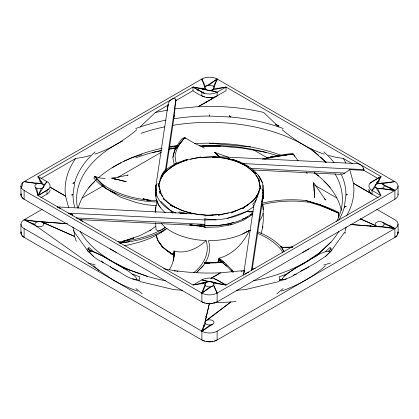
<?xml version="1.0" encoding="UTF-8"?>
<svg xmlns="http://www.w3.org/2000/svg" width="419" height="419" viewBox="0 0 419 419"><rect width="100%" height="100%" fill="white"/><g stroke="black" fill="none" stroke-linecap="round" stroke-linejoin="round"><path stroke-width="0.63" d="M263.284 213.334L263.284 220.745L262.414 228.585L261.032 233.566M155.7 222.882L155.962 229.224L157.434 230.722L159.676 230.754L161.294 230.041M155.748 212.443L155.768 207.227M171.512 167.019L176.54 163.51L166.83 170.685L161.336 176.242C177.043 157.539 203.891 154.93 226.606 158.314C243.387 161.907 267.144 175.425 257.659 195.998C246.712 208.955 229.528 214.298 213.062 214.999C198.302 215.811 183.485 212.967 171.02 204.723C158.848 198.25 155.507 180.746 164.803 170.695L165.296 171.193M204.896 218.404L204.865 225.825L217.032 225.637L229.497 223.72A53.873 31.106 0 0 0 245.843 217.796L252.788 213.261M169.423 269.674C172.979 264.148 174.346 257.486 174 250.976C185.706 254.364 197.71 248.519 206.106 240.543A53.873 31.106 0 0 1 166.731 228.413A76.179 43.979 0 0 1 129.403 241.716L119.515 243.14M338.641 215.942L338.788 212.354A87.765 34.887 10.6 0 0 319.854 204.692L305.875 200.539A76.179 43.979 0 0 0 262.247 203.173M338.646 216.131L338.788 212.354M165.201 212.538A53.873 31.106 0 0 1 159.477 206.384C154.878 200.34 155.486 192.494 155.999 185.397A3.593 2.923 8.5 0 1 156.874 184.276M338.515 217.262L338.73 213.355L319.854 204.692L305.875 200.539M262.126 201.319C263.441 198.087 263.64 194.51 262.933 191.111M173.916 258.204L174.005 252.73L173.513 260.943L173.676 259.848M173.634 117.917C175.477 112.365 174.252 106.201 175.97 100.56C175.388 95.396 167.878 101.068 168.077 104.383L155.826 186.298L156.036 192.803A53.873 31.106 0 0 0 170.177 210.233L172.722 213.082M155.638 195.464L155.894 191.734L156.067 196.7M262.912 192.363L263.362 194.212L263.053 198.266L262.608 199.47M262.739 227.863L262.849 226.559M205.032 216.22L205.08 215.743L213.062 214.999M263.362 194.212L262.64 199.371M397.919 193.866A10.774 6.222 0 0 1 394.892 199.234L217.121 301.874C212.459 304.314 206.541 304.314 201.879 301.874L24.108 199.234C22.228 198.197 20.473 196.144 21.081 193.866M398.05 224.165C397.615 228.455 399.941 234.939 394.892 237.358L217.121 339.998C212.459 342.438 206.541 342.438 201.879 339.998L24.108 237.358C22.228 236.321 20.473 234.268 21.081 231.99M167.443 109.369L168.27 104.263M156.114 188.76L155.826 190.692L156.14 189.676M165.39 170.549L175.97 99.827L175.776 99.031M166.16 169.81L174.33 115.199M243.512 274.901L253.757 206.237L257.659 195.998L255.805 197.354L252.17 201.398L242.46 208.767L247.488 205.059M243.596 275.047L244.345 270.8M251.405 270.334L263.174 191.651L262.964 185.14A53.873 31.106 0 0 0 259.764 177.782M251.468 270.648L251.646 269.433L251.903 269.962M252.259 269.019L263.174 196.045L262.964 185.14M174.472 164.604A76.179 43.979 0 0 1 172.921 157.245L173.618 153.584L174.933 149.829A87.765 40.276 -14.9 0 1 182.464 138.328L184.868 137.631L194.128 143.109L204.304 148.059M207.463 320.09A4.489 2.593 0 0 1 213.837 321.729A4.489 2.593 0 0 1 209.736 324.992A4.489 2.593 0 0 1 205.064 321.996L209.364 303.586L205.064 321.996L201.879 331.199L201.879 339.998L204.608 341.139M342.302 174.314L344.36 173.429L349.635 169.637L363.907 170.35C363.996 166.992 360.775 164.148 357.637 163.625L213.968 156.497L213.826 157.115C226.098 157.586 237.898 161.383 248.692 167.108L242.444 164.107M345.099 231.33L346.115 226.883M172.921 157.245L174.933 149.829L184.386 137.767M262.378 200.497L262.079 201.623L263.106 197.936M21.479 187.963L23.008 182.385L24.108 181.642L201.879 79.002A10.774 6.222 0 0 1 217.121 79.002L394.892 181.642A10.774 6.222 0 0 1 394.892 190.441L394.892 199.234M21.479 196.757L20.95 194.835L21.212 193.877M21.479 234.881L20.95 232.959L21.212 232M397.521 234.881L398.05 232.959L397.919 231.99M250.614 230.769A73.891 42.659 0 0 0 249.42 230.387C243.46 243.14 233.037 254.537 219.053 258.193L217.927 262.273L209.5 262.655L204.964 262.451M262.1 201.272L263.174 197.511M159.403 183.543L160.697 179.049L163.195 174.728L160.168 179.83M159.89 193.588L160.372 191.902M174.634 108.898L198.433 106.594L226.009 90.734L226.009 87.068L211.537 90.111A4.489 2.593 0 0 0 213.501 88.98L217.121 79.002L205.499 86.623A4.489 2.593 0 0 0 205.064 88.205L205.499 88.98A4.489 2.593 0 0 0 210.888 90.268L217.121 92.201L226.009 87.068L380.929 176.509L380.929 177.729M204.608 303.016L201.879 301.874L201.879 293.075L205.499 283.103A4.489 2.593 0 0 1 207.463 281.971L192.991 285.009L38.071 195.568L35.076 186.843A4.489 2.593 0 0 0 40.732 188.503A4.489 2.593 0 0 0 43.613 185.24L46.965 181.642L38.071 176.509L38.071 177.729M178.923 212.779L179.248 211.899L186.371 213.376L192.389 213.926L189.907 212.773L182.904 210.678L170.308 205.169L176.556 207.971M36.704 188.136L38.071 195.568L46.965 181.642A10.774 6.222 0 0 1 48.944 188.864L46.965 190.441L38.071 195.568L41.381 188.351M213.501 283.103L226.009 285.009L380.929 195.568L372.035 190.441L375.387 186.843A4.489 2.593 0 0 1 377.619 183.732L380.929 176.509L372.035 181.642L370.056 183.213A10.774 6.222 0 0 0 372.035 190.441L372.035 194.102L378.148 197.632M219.053 258.193L219.053 259.89L217.927 262.273L221.724 261.749M213.501 86.623L217.121 79.002L208.798 85.24M23.008 182.385A10.774 6.222 0 0 0 24.108 190.441L201.879 293.075L205.499 285.454M42.225 209.306L24.108 219.766A10.774 6.222 0 0 0 24.108 228.559L201.879 331.199L205.499 323.578M165.437 170.444L166.196 169.433L175.503 163.557L187.125 159.272M258.832 192.263L255.805 197.354L258.303 193.033L259.597 188.54L261.22 188.938M372.035 190.441L380.929 176.509L370.056 183.213M105.253 178.489L99.544 177.955L94.904 176.341L93.788 178.017A87.765 56.361 -18 0 0 105.619 188.325L120.761 197.26L135.573 202.325L144.723 204.514L156.743 205.881M377.619 183.732L378.954 183.48A4.489 2.593 0 0 1 381.693 183.732L394.892 190.441L217.121 293.075A10.774 6.222 0 0 1 201.879 293.075L213.769 285.077A4.489 2.593 0 0 0 212.674 282.448A4.489 2.593 0 0 0 208.112 281.814L201.879 279.882L192.991 285.009L205.499 283.103M325.621 256.281L328.962 253.071L329.664 251.557L329.428 251.049C317.199 252.4 307.242 262.833 296.154 267.657C291.514 271.072 285.014 273.445 282.348 278.876L283.05 279.578L285.255 279.295L291.163 276.812L315.858 262.776L325.621 256.281L330.727 251.557L344.711 232.068M256.166 199.79L252.804 204.362L253.705 206.75L246.325 211.674L227.124 218.367M174.933 149.829L184.868 137.631L185.769 138.506M242.69 234.001L249.42 230.387L242.69 234.001A53.873 31.106 0 0 1 208.447 240.6A76.179 43.979 0 0 1 203.189 265.74L196.71 272.46M162.834 173.084L166.196 169.433M196.328 272.669L203.189 265.74M168.338 104.97L155.449 112.407L140.276 126.805M205.499 321.226L205.87 320.875M284.145 276.131L296.154 267.657L315.858 256.281L331.104 241.973A136.479 78.798 0 0 0 338.688 231.613M315.858 256.281L331.104 241.973M325.621 251.51L330.172 247.388A4.038 2.86 45 0 1 330.727 251.557M276.812 293.918L283.124 288.502M245.183 274.262L246.974 272.905L248.766 272.193M136.866 129.696C124.349 140.171 110.281 149.154 94.657 154.171M124.26 245.728C139.307 242.926 154.648 238.133 166.731 228.413M396.877 235.787L394.892 237.358L394.892 228.559A10.774 6.222 0 0 0 394.892 219.766L376.775 209.306M162.378 229.57L165.348 227.323A53.873 31.106 0 0 1 161.551 223.683M201.879 293.075L210.202 286.837M382.83 222.332L394.892 228.559L217.121 331.199A10.774 6.222 0 0 1 201.879 331.199L210.202 324.961M319.917 252.516L306.006 261.917A136.479 78.798 0 0 1 253.574 280.777M247.419 216.738L245.843 217.796L242.213 219.111M250.049 214.973L252.154 213.559M222.222 262.236L226.831 266.128L231.23 270.69L232.095 270.124L233.278 271.695M201.879 331.199L212.674 324.233M252.804 214.376L243.497 220.253L231.875 224.537L218.603 226.983L205.017 227.334M112.25 167.71L121.007 162.755M38.071 195.568L48.944 188.864M38.071 176.509L43.346 184.863A4.489 2.593 0 0 0 41.381 183.732L38.071 176.509L192.991 87.068L217.121 92.201L217.121 95.867L198.433 106.594A144.382 83.36 0 0 1 263.551 112.407L278.724 126.805M211.024 278.352L220.567 272.816L244.366 270.512M40.873 178.557L75.614 158.502L84.088 157.078L90.352 155.486M175.624 100.764L192.991 90.734C199.397 95.333 207.834 99.979 215.832 96.501M35.997 183.574L37.129 182.92M197.354 90.415L198.486 89.76M200.182 88.781L201.314 88.126M40.853 197.632L46.965 194.102A10.774 6.222 0 0 0 50.118 189.707M32.033 223.987L33.164 223.332M35.997 221.698L37.129 221.043M82.176 197.967L103.095 185.889M117.797 177.405L161.331 152.27M376.482 182.742L379.258 181.139M203.582 282.568L201.879 283.548L203.168 282.914A10.774 6.222 0 0 1 205.64 282.139M210.94 278.347L220.567 272.816A144.382 83.36 0 0 1 163.635 268.747M203.503 326.254L204.608 325.657L203.65 325.998M300.774 271.098L306.006 268.516A136.479 78.798 0 0 0 308.871 266.814M160.325 232.54L163.394 231.068M235.447 210.909L231.194 212.92L241.863 208.259M150.971 229.958L139.49 235.797L122.39 241.485L133.85 238.076L132.027 238.296M123.794 161.336L130.943 158.214L138.233 155.7M183.553 161.174L187.806 159.356L177.137 163.824M214.392 303.016L217.121 301.874L217.121 293.075L213.769 285.077M214.392 341.139L217.121 339.998L217.121 331.199M219.053 259.89L220.813 259.225L219.053 259.89L226.831 266.128M293.232 275.241L296.154 274.152L294.348 274.801M286.392 274.157L279.169 276.833A4.038 1.65 71.6 0 1 279.489 281.139L286.392 278.928M233.734 222.185C221.033 227.082 207.185 225.563 193.908 225.317L79.547 219.624M279.892 279.986L282.904 278.902M279.981 279.992L282.416 279.133M323.735 265.038L330.528 263.038M157.78 183.779L158.298 183.632L160.519 192.604L159.079 191.305L162.902 196.946M262.451 159.021L270.276 157.115A87.765 30.723 -2.9 0 1 291.498 153.611L293.379 154.103L298.108 160.927M262.949 159L270.276 157.115L293.007 154.003M122.406 241.527L126.114 240.579M138.836 155.491L141.968 154.695M278.75 281.605L245.345 289.597L236.222 290.288M228.386 212.946L218.451 215.251L220.865 214.319L205.08 215.743M201.879 330.041L205.053 329.365M190.614 159.136L200.549 157.025L198.135 157.759L213.92 156.622M155.449 112.407L167.6 110.187M251.4 269.228L255.239 268.521M152.422 152.506L155.449 151.997A144.382 83.36 0 0 1 161.095 150.761M180.097 213.481L186.371 213.376M381.693 183.732L394.892 181.642L378.954 183.48M111.669 178.106L126.187 181.699L111.669 178.106L119.31 176.918L128.073 174.974A129.298 74.65 0 0 0 127.256 175.362M227.967 224.951L229.256 224.752M213.501 88.98L226.009 87.068M201.749 330.596L203.624 330.308M270.276 157.115L293.379 154.103L294.562 156.387M119.703 242.952L129.403 241.716M212.831 97.381L209.5 97.69L206.169 97.381M212.831 303.393L209.5 303.696L206.169 303.393M212.831 341.516L209.5 341.82L206.169 341.516M212.244 157.334L214.119 157.177M230.073 224.542L231.194 224.453M71.728 194.94L73.021 194.835L74.697 182.511A136.479 78.798 0 0 1 95.04 151.919M71.728 194.929L73.021 194.835A136.479 78.798 0 0 0 74.697 207.164M68.218 213.145L204.865 219.959L216.141 219.839A53.873 31.106 0 0 0 246.325 211.674L253.092 211.192M357.166 163.651L357.637 163.625M222.164 261.995L209.5 262.655L209.5 262.985L204.435 262.603M199.151 145.838L209.5 145.367A136.479 78.798 0 0 1 277.734 155.92M213.381 302.785L230.848 301.989A136.479 78.798 0 0 0 235.96 301.465M292.467 247.184L283.312 247.556L280.871 247.294M171.696 146.859L169.737 146.912L176.907 146.818M174.304 146.791L176.912 146.729M282.794 247.278L281.505 247.299L283.312 247.556L280.62 246.76M284.737 247.247L292.499 247.116M201.02 146.467L220.567 146.184L242.449 148.137L266.578 152.506M190.006 224.935L195.793 225.296L204.865 224.359L76.242 217.948M91.096 250.881L90.017 250.866L89.336 251.557C94.448 259.942 105.426 262.928 112.994 268.516C120.682 271.638 127.795 279.243 136.421 279.379L136.421 278.111L134.892 276.168L127.795 270.716L103.189 256.308L95.773 252.474L91.096 250.881L103.189 256.308L122.798 267.631L147.54 276.409A136.479 78.798 0 0 0 165.426 280.777M280.683 246.801L281.992 246.828M291.158 247.001L292.467 247.027M173.545 118.823A136.479 78.798 0 0 1 209.5 116.042L230.848 117.011A136.479 78.798 0 0 1 283.239 128.533M227.213 158.633L229.172 158.733M242.245 163.546L363.907 169.616L363.713 168.595M250.756 168.37L344.9 173.063M253.149 169.999L340.678 174.367M57.377 206.928L183.931 213.25M69.465 213.941L71.408 214.041L72.387 214.832M246.325 211.674L253.039 212.077M375.654 225.338A4.489 2.593 0 0 1 378.493 221.661A4.489 2.593 0 0 1 384.139 224.029A4.489 2.593 0 0 1 378.954 226.721L350.499 224.495L378.954 226.721L394.892 228.559L384.092 223.756M43.346 222.987A4.489 2.593 0 0 1 41.984 226.26A4.489 2.593 0 0 1 36.17 225.998L24.108 219.766L41.381 221.855L67.208 223.741M204.964 262.933L209.5 263.279L204.477 262.923A52.15 30.11 0 0 0 221.981 262.194M182.778 290.288L173.655 289.597L140.25 281.605M204.881 218.954L216.141 219.839M67.202 223.709L40.046 221.604A4.489 2.593 0 0 0 35.515 222.808A4.489 2.593 0 0 0 35.709 225.684L99.083 270.48L112.994 279.882A136.479 78.798 0 0 0 137.579 291.132M209.5 143.188L250.567 146.943M205.174 214.963L197.391 214.214L189.907 212.773M193.908 225.317L204.875 226.517L191.294 225.281L189.44 224.725M377.619 188.351L380.929 195.568L375.654 187.214A4.489 2.593 0 0 0 377.619 188.351L394.892 190.441L384.092 185.633M41.381 183.732L24.108 181.642L37.307 183.732M205.499 88.98L192.991 87.068L192.991 90.734M199.957 226.339L201.885 226.637M381.693 188.351L394.892 190.441M381.693 226.475L394.892 228.559M37.307 221.855L24.108 219.766L34.908 224.568M352.348 163.677L343.386 158.502L334.912 157.078L328.648 155.486M195.6 225.49L196.867 225.705M200.031 226.255L201.927 226.579M191.153 224.746L192.4 224.987M196.144 225.705L197.391 225.946M226.009 285.009L201.879 279.882A10.774 6.222 0 0 1 214.392 278.735L217.121 279.882L226.009 285.009L214.392 278.735M238.909 161.87L235.069 160.194L226.606 158.314L229.093 159.304M148.572 200.486L142.999 198.805L150.311 200.481M88.472 263.038L95.265 265.038M142.999 198.805L149.824 200.565M57.251 206.96L60.263 208.526M228.737 157.319L214.596 152.322L219.273 156.696M132.545 278.907L139.511 281.139A4.038 1.65 -71.6 0 1 139.831 276.833L132.545 274.105M190.818 225.055L192.038 225.464L190.97 224.987M232.624 159.492C244.979 163.117 257.559 170.214 262.425 182.789M324.343 154.171C308.719 149.154 294.651 140.171 282.134 129.696M204.608 93.343L201.879 92.201L192.991 87.068L204.608 93.343A10.774 6.222 0 0 0 217.121 92.201M377.016 226.26L377.619 226.475M41.381 221.855L41.984 222.065M122.798 267.631L147.54 276.409M216.754 154.8L218.482 155.454M96.642 179.143L97.784 179.594L94.904 176.341L105.619 188.325L115.937 193.431A76.179 43.979 0 0 0 157.219 201.989A53.873 31.106 0 0 0 155.795 211.946M232.906 272.198A49.295 28.461 0 0 0 232.257 271.585L231.23 270.69L232.995 271.407M204.608 97.009L201.879 95.867L201.879 92.201M360.46 218.891L376.482 225.998L360.392 218.917M110.558 191.069L115.937 193.431M41.408 221.688L74.697 236.489A136.479 78.798 0 0 0 76.305 241.349M319.854 204.692L338.746 213.156M279.133 126.098L275.608 124.433L278.556 125.826M174.351 254.935C166.003 251.028 157.654 244.125 156.041 234.593M174.325 254.988L171.408 253.547L171.444 253.888L162.897 247.451L161.498 245.675M129.277 269.946L112.994 261.917A136.479 78.798 0 0 1 80.312 231.613M160.812 201.361L170.177 210.233L175.865 213.072M346.508 216A144.382 83.36 0 0 0 353.458 183.313L372.035 194.102L353.458 183.313L350.075 170.685L349.467 169.575M50.317 187.345L65.542 196.097L68.59 207.463M205.792 316.633L206.923 317.283M363.472 169.36L363.907 169.616M362.995 169.821L378.127 178.557M217.686 88.126L218.818 88.781M381.871 182.92L383.003 183.574M389.801 187.497L394.326 190.111M389.801 225.621L394.326 228.235M253.144 149.656L267.846 158.146M314.774 185.24L336.824 197.967M39.742 181.139L41.963 182.422M43.628 222.971L45.294 223.935M205.729 316.638L206.85 317.293M50.343 187.267L65.542 196.097A144.382 83.36 0 0 1 75.614 158.502M202.419 88.152L205.121 89.917M110.317 266.709L112.994 268.516A136.479 78.798 0 0 0 117.98 271.255M42.518 222.332L74.697 236.489L73.859 230.324M166.427 201.02L163.111 198.664L171.02 204.723M314.229 172.67L318.875 176.001M221.792 261.891L219.106 259.927L224.778 262.634L232.095 270.124M202.403 88.189L204.482 89.75M163.949 248.095L165.515 249.274M166.563 250.059L172.309 254.385L167.312 250.656A52.15 30.11 0 0 0 174.236 255.14M229.287 115.827L230.848 117.011L229.319 115.843M201.717 282.94L202.759 283.731M201.932 283.186L202.953 283.967M252.573 171.062L255.889 173.613L247.98 167.354M231.23 270.69L233.231 272.24M22.123 197.663L24.108 199.234L24.108 190.441M22.123 235.787L24.108 237.358L24.108 228.559M135.876 288.502L142.188 293.918M214.596 152.322L219.834 157.005M93.442 251.531L88.828 247.388A4.038 2.86 -45 0 0 88.273 251.557L93.442 256.328M101.367 261.163L103.189 262.807L101.278 261.027M311.134 148.902L325.987 162.504M160.875 207.672L159.477 206.384L156.156 199.182M90.761 251.243L87.896 248.572L90.693 251.206M370.941 193.363L369.411 191.63L368.882 189.707L369.411 191.63M170.177 210.233L172.869 212.967M239.752 161.896L240.077 162.237M94.678 176.677L105.619 188.325M158.262 241.166L162.897 247.451L157.518 239.956L156.706 236.358M306.163 172.261L307.268 173.796M74.289 232.068L88.273 251.557M313.684 182.705L314.601 197.469L313.684 182.705L325.537 200.031A129.298 74.65 0 0 0 324.102 198.397M256.098 175.137L259.921 180.971L258.481 179.479L260.702 188.739L259.654 183.983M258.188 175.069L260.409 178.798M257.371 231.639A76.179 43.979 0 0 1 281.725 247.414L284.035 251.562M343.386 158.502L345.816 162.928M71.665 213.711L72.88 215.926M281.725 247.414L283.742 251.494M201.879 80.259L201.879 79.002L205.499 86.623M202.157 88.388L202.717 89.561M213.501 285.454L217.121 293.075M201.879 79.002L205.064 88.205M202.094 88.414L202.518 89.64M203.367 92.096L203.791 93.322M397.788 232L398.05 232.959M258.481 191.205L258.774 192.331M206.101 101.445L206.394 102.713M158.298 183.632L159.346 188.1M72.885 226.883L73.901 231.33M209.222 114.78L209.5 116.042M333.419 210.867A85.785 34.101 10.6 0 0 309.526 202.356A73.891 42.659 0 0 0 262.676 204.503L263.048 209.558M155.999 185.397L156.036 192.803M398.05 186.041L398.05 194.835M217.121 79.002L217.121 80.259M46.965 190.441L46.965 194.102M20.95 186.041L20.95 194.835M20.95 224.165L20.95 232.959M206.326 85.968A4.489 2.593 0 0 1 211.537 85.492A4.489 2.593 0 0 1 213.936 88.205M212.674 98.434A4.489 2.593 0 0 1 210.888 99.062M382.83 184.208A4.489 2.593 0 0 1 383.657 187.214A4.489 2.593 0 0 1 378.954 188.597M212.674 286.109A4.489 2.593 0 0 1 207.463 286.586A4.489 2.593 0 0 1 205.064 283.873M34.908 186.445A4.489 2.593 0 0 1 40.046 183.48M331.104 248.572A136.479 78.798 0 0 1 328.585 251.295M138.799 280.201A136.479 78.798 0 0 1 136.369 279.326M217.974 312.511A144.382 83.36 0 0 1 216.675 312.548M168.768 149.321A144.382 83.36 0 0 1 175.901 148.226M202.325 146.037A144.382 83.36 0 0 1 220.567 146.184M345.272 232.199A136.479 78.798 0 0 1 345.036 233.43M325.401 265.772A136.479 78.798 0 0 1 281.421 291.132M99.083 270.48A136.479 78.798 0 0 1 93.599 265.772M88.713 187.476A136.479 78.798 0 0 1 94.558 181.678M135.761 157.858A136.479 78.798 0 0 1 161.64 150.369M169.176 148.881A136.479 78.798 0 0 1 176.059 147.766M323.96 181.244A136.479 78.798 0 0 1 330.287 187.476M78.248 207.908A132.891 76.724 0 0 1 96.909 179.154M98.386 177.829A132.891 76.724 0 0 1 162.09 148.237M169.674 146.713A132.891 76.724 0 0 1 177.206 145.487M194.521 143.675A132.891 76.724 0 0 1 280.463 155.046M314.507 172.89A132.891 76.724 0 0 1 341.37 210.417M370.056 226.47A10.774 6.222 0 0 1 370.941 225.637M334.933 173.754A132.891 76.724 0 0 1 336.515 221.651M82.485 221.651A132.891 76.724 0 0 1 81.323 219.336M77.499 207.955A132.891 76.724 0 0 1 122.631 141.03M140.988 133.347A132.891 76.724 0 0 1 164.62 126.873M172.167 125.454A132.891 76.724 0 0 1 318.581 155.271M320.614 157.01A132.891 76.724 0 0 1 326.218 162.41M338.688 220.253A136.479 78.798 0 0 0 344.303 207.164L345.979 194.835A136.479 78.798 0 0 0 340.856 173.445M308.871 248.849A136.479 78.798 0 0 1 302.712 252.395M244.832 270.946A136.479 78.798 0 0 1 243.57 271.14M242.308 271.323A136.479 78.798 0 0 1 241.045 271.502M177.955 271.502A136.479 78.798 0 0 1 176.692 271.323M175.43 271.14A136.479 78.798 0 0 1 174.168 270.946M116.288 252.395A136.479 78.798 0 0 1 110.129 248.849M80.312 220.253A136.479 78.798 0 0 1 79.699 219.184M135.761 128.533A136.479 78.798 0 0 1 166.055 120.138M323.96 151.919A136.479 78.798 0 0 1 334.048 162.614M206.169 282.029A10.774 6.222 0 0 1 207.258 281.861M207.814 281.798A10.774 6.222 0 0 1 208.934 281.73M211.742 281.861A10.774 6.222 0 0 1 212.831 282.029M213.36 282.139A10.774 6.222 0 0 1 217.121 283.548M204.608 86.654A10.774 6.222 0 0 1 205.64 86.393M213.36 86.393A10.774 6.222 0 0 1 214.392 86.654M176.373 163.337A73.891 42.659 0 0 1 175.173 154.789A85.785 39.37 -14.9 0 1 181.951 141.098M218.975 258.245A52.694 31.257 22.2 0 1 224.689 262.671M262.676 204.503A53.873 31.106 0 0 1 259.424 221.185M173.979 250.976A52.694 40.622 13.4 0 1 173.869 256.978M155.732 226.181A52.694 41.182 -11.1 0 1 149.85 230.523M157.198 200.664A73.891 42.659 0 0 1 114.01 190.881A85.785 55.088 -18 0 1 97.863 179.798M165.348 227.323A73.891 42.659 0 0 1 124.747 240.993A85.785 65.354 -5.9 0 1 118.032 241.826M206.106 240.543A73.891 42.659 0 0 1 199.308 267.395A85.785 62.426 12.9 0 1 193.767 272.706M257.523 233.315A73.891 42.659 0 0 1 281.542 250.195A85.785 48.52 18.3 0 1 282.631 252.301M264.478 159.283A85.785 30.027 -2.9 0 1 286.785 154.925M262.126 189.524A3.593 2.923 8.5 0 1 263.001 190.734M255.627 172.9A53.873 31.106 0 0 1 256.569 173.838M230.848 301.989L206.326 320.566L230.848 301.989M74.697 182.511L72.911 183.297L74.697 182.511M346.089 206.378L344.303 207.164L346.094 206.378M115.874 179.096L114.649 179.384L115.885 179.149M347.272 194.735L345.979 194.835L347.272 194.741M205.095 227.129L203.812 226.93L205.095 227.129"/></g></svg>
